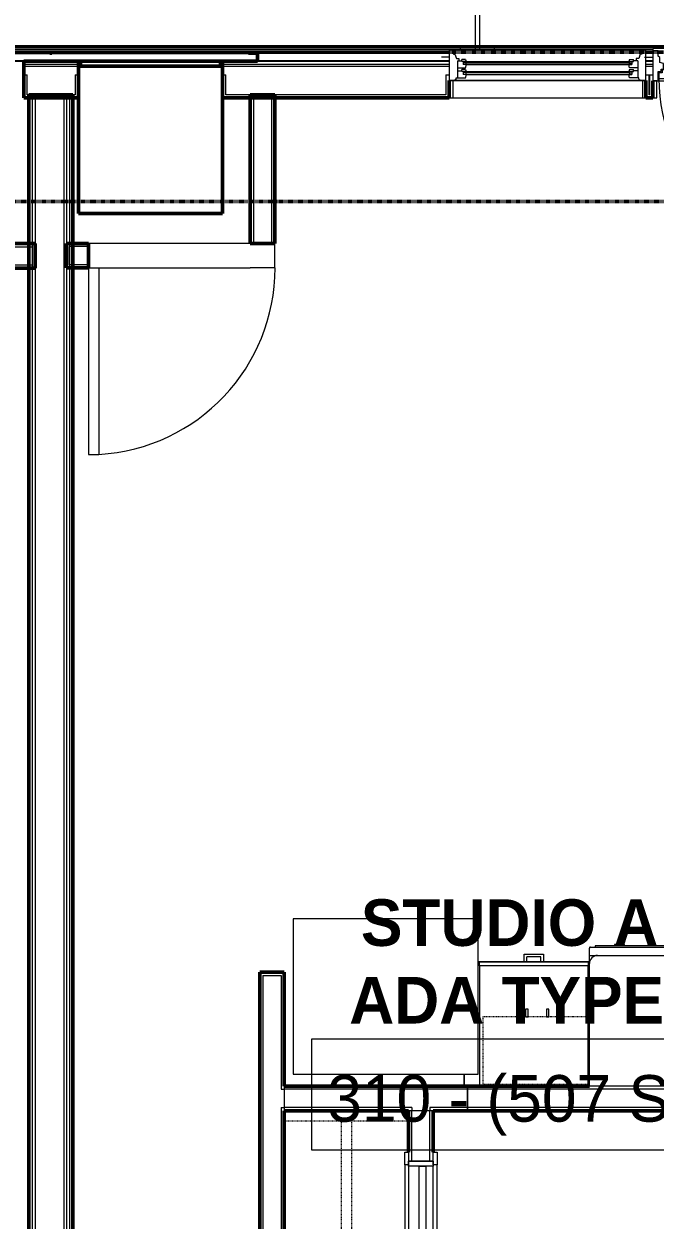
# Model space of a CAD drawing. Header units: inches. Extents: x -4235 to -464, y 9767 to 12347.
# Drawn here: x -3142.3 to -3020.3, y 11892.9 to 12124 of the extents above; entities that cross this region are included whole.
import ezdxf

# ---------------------------------------------------------------- set-up
doc = ezdxf.new("R2010")
doc.units = ezdxf.units.IN
doc.header["$MEASUREMENT"] = 0
doc.linetypes.add('Dash', pattern=[0.25, 0.125, -0.125])
doc.linetypes.add('Dash 1_16_', pattern=[0.12499999999999999, 0.06249999999999999, -0.06249999999999999])
for name, color, linetype, lineweight in [('0-1', 7, 'Continuous', 5), ('0-2', 10, 'Continuous', 9), ('A-AREA-IDEN', 2, 'Continuous', 9), ('A-DOOR-1', 10, 'Continuous', 9), ('A-DOOR-2', 50, 'Continuous', 20), ('A-DOOR-5', 31, 'Continuous', 9), ('A-DOOR-6', 31, 'Continuous', 20), ('A-DOOR-FRAM', 31, 'Continuous', 9), ('A-DOOR-FRAM-1', 10, 'Continuous', 9), ('A-DOOR-FRAM-4', 31, 'Continuous', 20), ('A-DOOR-GLAZ', 31, 'Continuous', 9), ('A-GENM', 5, 'Continuous', 9), ('A-GENM-4', 5, 'Continuous', 50), ('A-GLAZ-1', 151, 'Continuous', 9), ('A-GLAZ-2', 151, 'Continuous', 20), ('A-GLAZ-3', 151, 'Continuous', 50), ('A-WALL', 113, 'Continuous', 13), ('A-WALL-1', 7, 'Continuous', 50), ('A-WALL-2', 250, 'Continuous', 13), ('A-WALL-3', 10, 'Continuous', 9), ('A-WALL-4', 254, 'Continuous', 9), ('A-WALL-5', 113, 'Continuous', 9), ('A-WALL-6', 113, 'Continuous', 50), ('C-PROP-LINE-1', 91, 'Dash 1_16_', 50), ('I-WALL-1', 7, 'Continuous', 50), ('Q-CASE-1', 10, 'Continuous', 9), ('Q-CASE-2', 254, 'Continuous', 9), ('Q-CASE-3', 254, 'Dash', 9), ('Q-CASE-4', 10, 'Dash', 9), ('Q-CASE-HDLN-1', 10, 'Dash', 9), ('Q-CASE-HDLN-2', 254, 'Dash', 9), ('Q-SPCQ-1', 10, 'Continuous', 9)]:
    doc.layers.add(name, color=color, linetype=linetype, lineweight=lineweight)
doc.styles.add('Century Gothic', font='ufonts.com_century-gothic.ttf', dxfattribs={"height": 8.999999999999991})
doc.styles.add('Century Gothic_B', font='GOTHICB.TTF', dxfattribs={"height": 8.999999999999991})

# ---------------------------------------------------------------- blocks, each defined once
blk = doc.blocks.new('SWING - SINGLE - FLUSH - 36_ x 80_ - OFFSET PIVOT DOOR AT MAGIC PAK AND WASHER_DRYER-3199414-BACKGROUND - RCP - 3RD FLOOR')
at = {"layer": 'A-DOOR-1'}
blk.add_arc((18.00000000000094, 2.374999999999582), 36.06659275674492, 93.1788522419186, 179.9999999999998, dxfattribs=at)
at = {"layer": 'A-DOOR-2'}
for p, q in [((16, 2.374999999999781), (16, 38.38609708243906)), ((18.00000000000094, 38.38609708243906), (16, 38.38609708243906)), ((18.00000000000094, 2.374999999999781), (18.00000000000094, 38.38609708243906)), ((18.00000000000094, 2.374999999999781), (16, 2.374999999999781))]:
    blk.add_line(p, q, dxfattribs=at)
blk = doc.blocks.new('SLIDING - FLUSH - 5-0 x 6-8-3203586-BACKGROUND - RCP - 3RD FLOOR')
at = {"layer": 'A-DOOR-1'}
for p, q in [((-32.75000000000009, 2.500000000038348), (-32.75000000000009, 3.250000000038348)), ((-30.25000000000009, 3.250000000038153), (-32.7500000000001, 3.250000000038137)), ((-32.75000000000009, 2.500000000038137), (-30.25000000000008, 2.500000000038153)), ((30.2499999999999, 3.250000000038259), (-30.25000000000009, 3.250000000038064)), ((-30.25000000000009, 3.250000000038348), (-30.25000000000009, 2.500000000038349)), ((30.24999999999991, 2.500000000038544), (30.2499999999999, 3.250000000038544)), ((30.2499999999999, 3.250000000038544), (32.7499999999999, 3.25000000003856)), ((32.7499999999999, 2.50000000003856), (30.2499999999999, 2.500000000038544)), ((32.7499999999999, 3.25000000003856), (32.7499999999999, 2.50000000003856)), ((29.99999999999989, 0.4999999999999985), (-1.000000000000092, 0.4999999999999985)), ((-1.000000000000095, 0.4999999999999985), (-1.000000000000095, -0.8750000000000002)), ((29.99999999999989, 0.4999999999999985), (29.99999999999989, -0.8750000000000002)), ((-32.75000000000011, -3.000000000000026), (-32.75000000000011, -2.250000000000026)), ((-30.25000000000011, -2.250000000000026), (-32.75000000000011, -2.250000000000026)), ((-30.25000000000012, -2.250000000000026), (-30.25000000000012, -3.000000000000025)), ((0.9999999999999057, -0.8750000000000002), (-30.00000000000012, -0.8750000000000002)), ((-30.00000000000012, -0.8750000000000002), (-30.00000000000012, -2.250000000000026)), ((-30.00000000000012, -2.250000000000026), (0.9999999999999057, -2.250000000000026)), ((-1.000000000000095, -0.8750000000000002), (29.99999999999989, -0.8750000000000002)), ((0.9999999999999057, -0.8750000000000002), (0.9999999999999057, -2.250000000000026)), ((30.24999999999988, -2.250000000000026), (32.74999999999988, -2.250000000000026)), ((30.24999999999989, -3.000000000000026), (30.24999999999989, -2.250000000000026)), ((32.74999999999988, -2.250000000000026), (32.74999999999988, -3.000000000000026)), ((-32.75000000000011, -3.000000000000027), (-30.25000000000011, -3.000000000000027)), ((-30.25000000000011, -3.000000000000311), (30.24999999999988, -3.00000000000031)), ((32.74999999999988, -3.000000000000026), (30.24999999999988, -3.000000000000026))]:
    blk.add_line(p, q, dxfattribs=at)
at = {"layer": 'A-DOOR-FRAM-1'}
for p, q in [((-31.0000000000001, -2.249999999999958), (-31.0000000000001, 2.500000000038503)), ((-30.00000000000008, 2.500000000038503), (-31.0000000000001, 2.500000000038503)), ((29.99999999999988, 2.50000000003822), (-30.00000000000008, 2.50000000003822)), ((-30.00000000000008, 2.500000000038503), (-30.00000000000008, -2.249999999999958)), ((29.99999999999988, -2.249999999999958), (29.99999999999988, 2.500000000038503)), ((29.99999999999988, 2.500000000038503), (30.9999999999999, 2.500000000038503)), ((30.9999999999999, 2.500000000038503), (30.9999999999999, -2.249999999999958)), ((-31.00000000000009, -2.249999999999958), (-30.00000000000009, -2.249999999999958)), ((0.9999999999996393, -2.250000000000242), (29.99999999999988, -2.250000000000242)), ((30.9999999999999, -2.249999999999958), (29.99999999999988, -2.249999999999958))]:
    blk.add_line(p, q, dxfattribs=at)
blk = doc.blocks.new('Refrigerator_-_Side-by-Side_6047 - 36_ X 30_-345559-BACKGROUND - RCP - 3RD FLOOR')
at = {"layer": 'Q-SPCQ-1'}
for p, q in [((17.87499999999981, 14.42220360188391), (-17.87500000000018, 14.42220360188391)), ((-17.87500000000018, 14.42220360188391), (-17.87500000000018, -15.57779639811609)), ((17.8749999999998, -15.57779639811608), (17.8749999999998, 14.42220360188391)), ((-17.87500000000018, -15.57779639811608), (17.87499999999981, -15.57779639811608))]:
    blk.add_line(p, q, dxfattribs=at)
blk = doc.blocks.new('Dishwasher_15404 - 34_ counter-2817256-BACKGROUND - RCP - 3RD FLOOR')
at = {"layer": 'Q-SPCQ-1'}
for p, q in [((3.730349362740525e-14, -23.99999999999991), (3.730349362740525e-14, 7.194245199571052e-14)), ((3.730349362740525e-14, 7.061018436616033e-14), (23.6751968503936, -2.031708135063998e-14)), ((23.6751968503936, 1.541279339631849e-13), (25.24999999999998, 1.53878659595763e-13)), ((25.24999999999998, 1.933711283835714e-15), (26.6781496062992, 2.766378552304582e-15)), ((25.24999999999998, 1.53878659595763e-13), (25.24999999999998, -1.574803149606402)), ((25.24999999999998, -1.574803149606319), (25.24999999999991, -22.42519685039354)), ((26.87499999999998, -0.1968503937007847), (26.87499999999998, -23.80314960629914)), ((27.12499999999996, -1.092945407739571), (26.87499999999988, -1.092945407739572)), ((27.12499999999997, -2.608966188328473), (27.12499999999996, -1.092945407739571)), ((27.12499999999997, -3.814150824150475), (27.12499999999997, -2.608966188328484)), ((27.125, -20.18586276964297), (27.12499999999997, -3.814150824150467)), ((27.37499999999573, -4.824041734092695), (27.12499999999579, -4.824041734092695)), ((27.12499999999579, -6.792545671100463), (27.37499999999573, -6.792545671100463)), ((27.37499999999998, -5.808293702608482), (27.37499999999998, -4.824041734104545)), ((27.37499999999998, -6.792545671112416), (27.37499999999998, -5.808293702608489)), ((27.375, -16.15003535142843), (27.12499999999999, -16.15003535142844)), ((27.37499999999999, -16.74058653253079), (27.37499999999999, -16.15003535142843)), ((27.375, -16.74058653253079), (27.12499999999999, -16.74058653253079)), ((27.375, -17.33113771363316), (27.12499999999999, -17.33113771363316)), ((27.375, -17.92168889473552), (27.12499999999999, -17.92168889473552)), ((27.375, -17.92168889473552), (27.37499999999999, -17.33113771363316)), ((27.375, -18.51224007583788), (27.12499999999999, -18.51224007583788)), ((27.375, -19.10279125694025), (27.125, -19.10279125694025)), ((27.375, -19.69334243804261), (27.125, -19.69334243804261)), ((27.125, -21.39104740546497), (27.125, -20.18586276964297)), ((27.375, -20.28389361914498), (27.125, -20.28389361914498)), ((27.375, -19.10279125694025), (27.375, -18.51224007583788)), ((27.375, -20.28389361914498), (27.375, -19.69334243804261)), ((25.24999999999998, -22.42519685039369), (25.24999999999998, -23.99999999999993)), ((27.12499999999999, -22.90706818605386), (26.87500000000007, -22.90706818605386)), ((27.12499999999999, -22.90706818605386), (27.125, -21.39104740546497)), ((23.67519685039361, -23.99999999999991), (3.730349362740525e-14, -23.99999999999991)), ((25.24999999999998, -23.99999999999993), (23.6751968503936, -23.99999999999993)), ((26.6781496062992, -23.99999999999993), (25.24999999999998, -23.99999999999993))]:
    blk.add_line(p, q, dxfattribs=at)
for centre, radius, start, end in [((26.6781496062992, -0.1968503937007847), 0.1968503937007877, 2.417221557912273e-13, 90.00000000000024), ((23.6751968503936, -1.574803149606319), 1.574803149606299, 4.579998741307465e-13, 90.00000000000065), ((23.6751968503936, -1.574803149606322), 1.574803149606296, 32.07702266503806, 42.33590896442897), ((23.6751968503936, -1.574803149606322), 1.574803149606295, 17.81822845428652, 27.52661292442212), ((23.6751968503936, -1.574803149606322), 1.574803149606296, 3.514512923017186e-13, 13.64245208002424), ((26.67814960629914, -0.1968503937008374), 0.1968503937007874, 15.00000000000007, 90.00000000000006), ((23.67519685039361, -22.42519685039354), 1.574803149606296, 270.0000000000003, 8.396664359063685e-13), ((23.67519685039361, -22.42519685039354), 1.574803149606302, 332.4733870755296, 342.1817715456839), ((23.67519685039361, -22.42519685039354), 1.574803149606298, 346.357547919991, 1.292577422546776e-12), ((23.67519685039361, -22.42519685039354), 1.574803149606302, 317.6640910354041, 327.9229773350124), ((26.6781496062992, -23.80314960629914), 0.1968503937007853, 269.9999999999996, 0)]:
    blk.add_arc(centre, radius, start, end, dxfattribs=at)
blk = doc.blocks.new('OD_CW_Closet - OD_CW_Closet-2472542-BACKGROUND - RCP - 3RD FLOOR')
at = {"layer": 'Q-CASE-HDLN-1'}
for p, q in [((0.7377049180327883, -24.00000000000042), (0.7377049180327883, -9.272582701669305e-13)), ((0.7377049180327883, -9.285905377964807e-13), (6.737704919793632, -9.285905377964807e-13)), ((9.237704919793611, -9.285905377964807e-13), (69.73770491979369, -9.285905377964807e-13)), ((72.23770491979367, -9.285905377964807e-13), (74.89688450085859, -9.285905377964807e-13)), ((0.7377049180327883, -11.00000000000065), (74.89688450085859, -11.00000000000065)), ((0.7377049180327883, -13.00000000000065), (74.89688450085859, -13.00000000000065))]:
    blk.add_line(p, q, dxfattribs=at)
at = {"layer": 'Q-CASE-HDLN-2'}
for p, q in [((74.89688450085859, -9.285905377964807e-13), (74.89688450085859, -24.00000000000042)), ((74.89688450085859, -24.00000000000042), (0.7377049180327829, -24.00000000000042))]:
    blk.add_line(p, q, dxfattribs=at)
blk = doc.blocks.new('Base Cabinet 3 Drawer 230 - Base Cabinet 3 Drawer 230 21_-2578998-BACKGROUND - RCP - 3RD FLOOR')
at = {"layer": 'Q-CASE-1'}
for p, q in [((-1.137295081967465, 23.99999999999995), (-1.137295081967467, 25.49999999999995)), ((-1.137295081967469, 25.49999999999995), (2.612704918032532, 25.49999999999994)), ((2.612704918032529, 25.49999999999994), (2.612704918032533, 23.99999999999995)), ((-9.762295081967455, 23.99999999999998), (11.23770491803254, 23.99999999999998)), ((-9.762295081967455, 23.24999999999998), (-9.762295081967455, 23.99999999999998)), ((11.23770491803254, 23.24999999999998), (-9.762295081967457, 23.24999999999998)), ((-9.762295081967455, 23.24999999999998), (-9.762295081967455, -7.993605777301063e-14)), ((-1.137295081967467, 23.99999999999995), (-0.6379222451228459, 23.99999999999995)), ((2.113332081187912, 25.00062716315531), (-0.6379222451228473, 25.00062716315533)), ((-0.6379222451228459, 23.99999999999995), (-0.6379222451228473, 25.00062716315533)), ((2.113332081187913, 23.99999999999995), (2.113332081187912, 25.00062716315531)), ((2.612704918032535, 23.99999999999995), (2.113332081187914, 23.99999999999995)), ((11.23770491803254, 23.99999999999998), (11.23770491803254, 23.24999999999998)), ((11.23770491803254, -7.993605777301063e-14), (11.23770491803254, 23.24999999999998)), ((-9.762295081967455, -7.993605777301063e-14), (11.23770491803254, -7.993605777301063e-14))]:
    blk.add_line(p, q, dxfattribs=at)
blk = doc.blocks.new('300 Series Wall Hung Cabinet_302 - 21_ X 24_-2838280-BACKGROUND - RCP - 3RD FLOOR')
at = {"layer": 'Q-CASE-2'}
for p, q in [((-1.761553985245549, -13.18750000003939), (-2.249999999999733, -13.18750000003939)), ((-2.249999999999733, -13.18750000003939), (-2.249999999999733, -14.68675565726171)), ((-1.761553985245555, -14.68675565726171), (-1.761553985245555, -13.18750000003939)), ((2.23844601475449, -13.18750000003938), (1.750000000000306, -13.18750000003938)), ((1.750000000000306, -13.18750000003938), (1.750000000000306, -14.6867556572617)), ((2.238446014754484, -14.6867556572617), (2.238446014754484, -13.18750000003938)), ((-2.249999999999733, -14.68675565726171), (-1.761553985245549, -14.68675565726171)), ((1.750000000000306, -14.6867556572617), (2.23844601475449, -14.6867556572617))]:
    blk.add_line(p, q, dxfattribs=at)
at = {"layer": 'Q-CASE-3'}
for p, q in [((10.5000000000002, -13.1875000000394), (10.5000000000002, -0.2340201979892287)), ((-10.10000000346037, -13.1875000000394), (10.5000000000002, -13.1875000000394))]:
    blk.add_line(p, q, dxfattribs=at)
at = {"layer": 'Q-CASE-4'}
blk.add_line((10.5000000000002, -0.1875000000002131), (-10.10000000345109, -0.1875000000002131), dxfattribs=at)
blk = doc.blocks.new('CTR - 1st Phase - Unit Layouts_rvt-1-BACKGROUND - RCP - 3RD FLOOR')
at = {"layer": 'A-WALL-1'}
for p, q in [((-3098.597955423918, 12081.60139110446), (-3098.597955423935, 12110.34398589656)), ((-3098.597955423935, 12110.34398589656), (-3097.972955423936, 12110.34398589656)), ((-3097.972955423936, 12110.34398589656), (-3094.472955423935, 12110.34398589656)), ((-3094.472955423935, 12110.34398589656), (-3093.847955423936, 12110.34398589656)), ((-3093.847955423936, 12110.34398589656), (-3093.847955423918, 12081.60139110445)), ((-3144.39951795441, 12081.59680131894), (-3140.123736691433, 12081.59680131894)), ((-3140.123736691433, 12081.59680131894), (-3140.123736691432, 12080.97180131894)), ((-3140.123736691432, 12080.97180131894), (-3140.123736691429, 12077.47180131894)), ((-3134.123736664337, 12081.60139110447), (-3129.847955388184, 12081.60139110447)), ((-3134.123736664337, 12080.97639110447), (-3134.123736664337, 12081.60139110447)), ((-3134.12373666434, 12077.47639110447), (-3134.123736664337, 12080.97639110447)), ((-3129.847955388184, 12081.60139110447), (-3129.847955388193, 12076.85139110447)), ((-3093.847955423918, 12081.60139110445), (-3098.597955423918, 12081.60139110446)), ((-3140.123736691428, 12076.84680131894), (-3144.399517954416, 12076.84680131894)), ((-3140.123736691429, 12077.47180131894), (-3140.123736691428, 12076.84680131894)), ((-3134.12373666434, 12076.85139110447), (-3134.12373666434, 12077.47639110447)), ((-3129.847955388193, 12076.85139110447), (-3134.12373666434, 12076.85139110447)), ((-3096.748736680135, 11837.85214481973), (-3096.748736680134, 11940.76132440246)), ((-3096.748736680134, 11940.76132440246), (-3096.123736680134, 11940.76132440246)), ((-3096.123736680134, 11940.76132440246), (-3092.623736680134, 11940.76132440246)), ((-3092.623736680134, 11940.76132440246), (-3091.998736680134, 11940.76132440246)), ((-3091.998736680134, 11940.76132440246), (-3091.998736680134, 11918.75028628051)), ((-3091.998736680134, 11918.75028628051), (-3033.023736676304, 11918.75028628051)), ((-3067.975601125252, 11914.00028628051), (-3091.998736680134, 11914.00028628051)), ((-3091.998736680134, 11914.00028628051), (-3091.998736680136, 11837.85214481973)), ((-3067.975601125253, 11906.01132440259), (-3067.975601125252, 11914.00028628051)), ((-3063.225601125252, 11914.00028628051), (-3063.225601125253, 11906.01132440259)), ((-2939.148736676309, 11914.0002862805), (-3063.225601125252, 11914.00028628051))]:
    blk.add_line(p, q, dxfattribs=at)
at = {"layer": 'A-WALL-2'}
for p, q in [((-3097.972955423936, 12109.71898589656), (-3094.472955423935, 12109.71898589656)), ((-3097.972955423935, 12109.71898589656), (-3097.972955423918, 12081.60139110446)), ((-3094.472955423934, 12109.71898589656), (-3094.472955423918, 12081.60139110445)), ((-3144.399517954411, 12080.97180131894), (-3140.748736691432, 12080.97180131894)), ((-3140.748736691432, 12080.97180131894), (-3140.748736691429, 12077.47180131894)), ((-3129.847955388185, 12080.97639110447), (-3133.498736664338, 12080.97639110447)), ((-3133.49873666434, 12077.47639110447), (-3133.498736664337, 12080.97639110447)), ((-3144.399517954415, 12077.47180131894), (-3140.748736691429, 12077.47180131894)), ((-3129.847955388191, 12077.47639110447), (-3133.49873666434, 12077.47639110447)), ((-3096.123736680134, 11940.13632440245), (-3096.123736680136, 11837.85214481973)), ((-3096.123736680134, 11940.13632440245), (-3092.623736680133, 11940.13632440245)), ((-3092.623736680134, 11940.13632440245), (-3092.623736680134, 11918.12528628051)), ((-3092.623736680134, 11918.12528628051), (-3091.998736680134, 11918.12528628051)), ((-2939.773736676309, 11918.1252862805), (-3091.998736680134, 11918.12528628051)), ((-3092.623736680135, 11914.62528628051), (-3091.998736680134, 11914.62528628051)), ((-3092.623736680134, 11914.62528628051), (-3092.623736680135, 11837.85214481973)), ((-3067.350601125252, 11914.62528628051), (-3091.998736680134, 11914.62528628051)), ((-3067.350601125252, 11914.62528628051), (-3067.350601125252, 11914.00028628051)), ((-3063.850601125252, 11914.62528628051), (-3063.850601125252, 11914.00028628051)), ((-2939.773736676309, 11914.6252862805), (-3063.850601125252, 11914.62528628051)), ((-3067.350601125253, 11904.26132440259), (-3067.350601125252, 11914.00028628051)), ((-3063.850601125253, 11904.26132440259), (-3063.850601125252, 11914.00028628051))]:
    blk.add_line(p, q, dxfattribs=at)
at = {"layer": 'A-WALL-3'}
for p, q in [((-3098.597955423918, 12081.60139110445), (-3129.847955388184, 12081.60139110447)), ((-3093.847955423916, 12076.85139110445), (-3093.847955423918, 12081.60139110445)), ((-3129.847955388193, 12076.85139110447), (-3098.597955423916, 12076.85139110445)), ((-3093.847955423916, 12076.85139110445), (-3098.597955423916, 12076.85139110445)), ((-3091.998736680134, 11918.75028628051), (-3091.998736680134, 11914.00028628051)), ((-3057.248736680139, 11918.75028628051), (-3056.623736679768, 11918.75028628051)), ((-3056.623736679768, 11918.75028628051), (-3033.023736676304, 11918.75028628051)), ((-3063.225601125251, 11914.00028628051), (-3067.975601125252, 11914.00028628051)), ((-3063.225601125253, 11904.26132440259), (-3067.975601125253, 11904.26132440259))]:
    blk.add_line(p, q, dxfattribs=at)
at = {"layer": 'A-WALL-4'}
for p, q in [((-3129.847955388185, 12081.60139110447), (-3129.847955388193, 12076.85139110447)), ((-3093.847955423918, 12081.60139110445), (-3098.597955423918, 12081.60139110446)), ((-3091.998736680134, 11918.75028628051), (-3057.24873668014, 11918.75028628051)), ((-3056.623736679769, 11914.03370955278), (-3056.623736679768, 11918.75028628051)), ((-3056.623736679768, 11918.75028628051), (-3056.623736679769, 11914.03370955278)), ((-3067.975601125252, 11914.00028628051), (-3091.998736680134, 11914.00028628051)), ((-3056.623736679769, 11914.00028628051), (-3063.225601125251, 11914.00028628051)), ((-3008.623736679751, 11914.00028628051), (-3056.623736679769, 11914.00028628051))]:
    blk.add_line(p, q, dxfattribs=at)
at = {"layer": 'A-WALL-5'}
for p, q in [((-3045.648736676224, 11942.75028628057), (-3054.523736676303, 11942.75028628057)), ((-3054.523736676303, 11942.75028628057), (-3045.648736676224, 11942.75028628057)), ((-3045.149363839379, 11942.75028628057), (-3045.648736676224, 11942.75028628057)), ((-3042.398109513068, 11942.75028628057), (-3045.149363839379, 11942.75028628057)), ((-3045.149363839379, 11942.75028628057), (-3042.398109513068, 11942.75028628057)), ((-3041.898736676224, 11942.75028628057), (-3042.398109513068, 11942.75028628057)), ((-3033.023736676299, 11942.75028628057), (-3041.898736676224, 11942.75028628057)), ((-3041.898736676224, 11942.75028628057), (-3033.023736676299, 11942.75028628057)), ((-3057.248736680139, 11921.06278627991), (-3057.248736680139, 11918.75028628058)), ((-3057.248736680139, 11918.75028628058), (-3057.248736680139, 11921.06278627991)), ((-3057.248736680139, 11918.75028628058), (-3033.023736676304, 11918.75028628058)), ((-3033.023736676304, 11918.75028628058), (-3057.248736680139, 11918.75028628058))]:
    blk.add_line(p, q, dxfattribs=at)
at = {"layer": '0-2'}
for name, p, rotation in [('SWING - SINGLE - FLUSH - 36_ x 80_ - OFFSET PIVOT DOOR AT MAGIC PAK AND WASHER_DRYER-3199414-BACKGROUND - RCP - 3RD FLOOR', (-3111.847955388189, 12079.22639110697), 180), ('Refrigerator_-_Side-by-Side_6047 - 36_ X 30_-345559-BACKGROUND - RCP - 3RD FLOOR', (-3072.398736676302, 11935.4849898818), 180), ('Dishwasher_15404 - 34_ counter-2817256-BACKGROUND - RCP - 3RD FLOOR', (-3033.023736676303, 11918.75028628051), 89.99999999998822), ('300 Series Wall Hung Cabinet_302 - 21_ X 24_-2838280-BACKGROUND - RCP - 3RD FLOOR', (-3043.123736679754, 11918.93778628052), 180), ('OD_CW_Closet - OD_CW_Closet-2472542-BACKGROUND - RCP - 3RD FLOOR', (-3067.998736673923, 11912.74902932239), 270.0000000000389), ('SLIDING - FLUSH - 5-0 x 6-8-3203586-BACKGROUND - RCP - 3RD FLOOR', (-3065.475601125254, 11873.2613244026), 89.99999999999748)]:
    blk.add_blockref(name, p, dxfattribs=dict(at, rotation=rotation))
blk.add_blockref('Base Cabinet 3 Drawer 230 - Base Cabinet 3 Drawer 230 21_-2578998-BACKGROUND - RCP - 3RD FLOOR', (-3044.511441594225, 11918.75028628038), dxfattribs=at)
blk = doc.blocks.new('CTR - 1st Phase - Common Walls_rvt-1-BACKGROUND - RCP - 3RD FLOOR')
at = {"layer": 'A-WALL-2'}
for p, q in [((-3140.748736679232, 12110.33939611052), (-3140.74873667926, 11743.3643961106)), ((-3140.123736679231, 12110.33939611052), (-3140.12373667926, 11743.3643961106)), ((-3134.623736679232, 12110.33939611052), (-3134.62373667926, 11743.3643961106)), ((-3134.123736679232, 12110.33939611052), (-3134.123736679261, 11743.3643961106)), ((-3133.498736679232, 12110.33939611052), (-3133.49873667926, 11743.3643961106))]:
    blk.add_line(p, q, dxfattribs=at)
at = {"layer": 'I-WALL-1'}
for p, q in [((-3141.37373667926, 11743.3643961106), (-3141.373736679232, 12110.33939611052)), ((-3141.373736679232, 12110.33939611052), (-3132.873736679232, 12110.33939611052)), ((-3132.873736679232, 12110.33939611052), (-3132.87373667926, 11743.3643961106))]:
    blk.add_line(p, q, dxfattribs=at)
blk = doc.blocks.new('Basic Wall _ EXT - FIBER CEMENT - LARGE - ___-2162455-BACKGROUND - RCP - 3RD FLOOR')
at = {"layer": 'A-WALL-5'}
for p, q in [((-2177.121332833545, 12119.49564611051), (-3861.629986679691, 12119.49564611052)), ((-2177.121332833544, 12119.49564611052), (-3861.629986679692, 12119.49564611052)), ((-2177.120960425222, 12119.48112218594), (-3861.615462755114, 12119.48112218594)), ((-2177.120531551494, 12119.46439611051), (-3861.598736679691, 12119.46439611052)), ((-2177.120531551494, 12119.46439611051), (-3861.598736679691, 12119.46439611052)), ((-2177.120346607559, 12119.45718329709), (-3861.591523866265, 12119.45718329709)), ((-2066.714690514062, 12119.79879902322), (-3738.82085895602, 12119.79879902323)), ((-3097.162017929673, 12116.87064611052), (-3177.085455429677, 12116.87064611052)), ((-3097.162017929673, 12116.87064611052), (-3177.085455429677, 12116.87064611052)), ((-3142.323736687179, 12116.83939611052), (-3131.798736679441, 12116.83939611052)), ((-3131.798736679441, 12116.83939611052), (-3142.323736687179, 12116.83939611052)), ((-3131.361236679441, 12116.83939611052), (-3131.79873667944, 12116.83939611052)), ((-3104.361236679441, 12116.83939611052), (-3131.361236679441, 12116.83939611052)), ((-3103.923736679441, 12116.83939611052), (-3104.361236679441, 12116.83939611052)), ((-3103.923736679441, 12116.83939611052), (-3097.162017929673, 12116.83939611052)), ((-3097.162017929673, 12116.83939611052), (-3103.923736679441, 12116.83939611052)), ((-3060.135455429659, 12116.87064611052), (-3097.162017929673, 12116.87064611052)), ((-3060.135455429659, 12116.87064611052), (-3097.162017929673, 12116.87064611052)), ((-3097.162017929673, 12116.83939611052), (-3060.135455429659, 12116.83939611052)), ((-3060.135455429659, 12116.83939611052), (-3097.162017929673, 12116.83939611052)), ((-3022.112017929658, 12116.83939611052), (-3020.78623667966, 12116.83939611052)), ((-3020.78623667966, 12116.83939611052), (-3022.112017929659, 12116.83939611052)), ((-3020.78623667966, 12116.87064611052), (-3022.084397486948, 12116.87064611052)), ((-3020.78623667966, 12116.87064611052), (-3022.084397486948, 12116.87064611052))]:
    blk.add_line(p, q, dxfattribs=at)
blk = doc.blocks.new('Basic Wall _ EXT - FIBER CEMENT - SMALL - ___-2145929-BACKGROUND - RCP - 3RD FLOOR')
at = {"layer": 'A-WALL-5'}
for p, q in [((-3057.925778106656, 12119.11830082262), (-3290.911236679696, 12119.11830082262)), ((-3057.925778106656, 12119.0513525615), (-3290.911236679696, 12119.0513525615)), ((-3060.135455429662, 12118.67204251803), (-3214.112017929662, 12118.67204251803)), ((-3060.135455429659, 12118.59330236052), (-3214.112017929659, 12118.59330236052)), ((-3060.135455429659, 12118.59330236052), (-3214.112017929659, 12118.59330236052)), ((-3057.832531821246, 12119.11830082262), (-3057.925778106656, 12119.11830082262)), ((-3057.835055400897, 12119.0513525615), (-3057.925778106656, 12119.0513525615)), ((-3055.050573970011, 12119.11830082262), (-3057.815037042095, 12119.11830082262)), ((-3055.050590067684, 12119.0513525615), (-3057.815037042095, 12119.0513525615)), ((-3054.94128954859, 12119.0513525615), (-3054.999618564032, 12119.0513525615)), ((-3054.941312461866, 12119.11830082262), (-3054.99955343376, 12119.11830082262)), ((-3054.863876881455, 12119.0513525615), (-3054.939778104626, 12119.0513525615)), ((-3054.86391456345, 12119.11830082262), (-3054.939701040321, 12119.11830082262)), ((-3054.808664147344, 12119.11830082262), (-3054.861917099363, 12119.11830082262)), ((-3054.773703942039, 12119.0513525615), (-3054.827832637855, 12119.0513525615)), ((-3054.676882661044, 12119.0513525615), (-3054.771580458787, 12119.0513525615)), ((-3054.676949436363, 12119.11830082262), (-3054.771503833907, 12119.11830082262)), ((-3054.579975754519, 12119.0513525615), (-3054.674673552262, 12119.0513525615)), ((-3054.580052379399, 12119.11830082262), (-3054.674606776942, 12119.11830082262)), ((-3054.489558534287, 12119.0513525615), (-3054.577852271268, 12119.0513525615)), ((-3054.489639113943, 12119.11830082262), (-3054.57779922371, 12119.11830082262)), ((-3054.41177810868, 12119.0513525615), (-3054.487679331851, 12119.0513525615)), ((-3054.411855172985, 12119.11830082262), (-3054.487641649856, 12119.11830082262)), ((-3054.351937649275, 12119.0513525615), (-3054.410266664717, 12119.0513525615)), ((-3054.352002779546, 12119.11830082262), (-3054.41024375144, 12119.11830082262)), ((-3051.861195544356, 12119.11830082262), (-3054.300982243296, 12119.11830082262)), ((-3051.861195544357, 12119.0513525615), (-3054.300966145623, 12119.0513525615)), ((-3051.536519171216, 12119.11830082262), (-3051.809903447191, 12119.11830082262)), ((-3051.536519171216, 12119.0513525615), (-3051.802504686022, 12119.0513525615)), ((-3051.425778106655, 12119.11830082262), (-3051.519024392065, 12119.11830082262)), ((-3051.425778106655, 12119.0513525615), (-3051.516500812414, 12119.0513525615)), ((-3020.786236679659, 12119.11830082262), (-3051.425778106655, 12119.11830082262)), ((-3020.786236679659, 12119.0513525615), (-3051.425778106655, 12119.0513525615)), ((-3020.786236679663, 12118.67204251803), (-3022.112017929662, 12118.67204251803)), ((-3020.786236679659, 12118.59330236052), (-3022.112017929659, 12118.59330236052)), ((-3020.786236679659, 12118.59330236052), (-3022.112017929659, 12118.59330236052)), ((-3131.798736679441, 12116.16608317992), (-3142.323736687179, 12116.16608317992)), ((-3131.798736679441, 12116.16608317992), (-3142.323736687179, 12116.16608317992)), ((-3060.135455429659, 12116.16608317992), (-3103.923736679441, 12116.16608317992)), ((-3060.135455429659, 12116.16608317992), (-3103.923736679441, 12116.16608317992)), ((-3020.78623667966, 12116.16608317992), (-3022.112017929658, 12116.16608317992)), ((-3020.78623667966, 12116.16608317992), (-3022.112017929658, 12116.16608317992))]:
    blk.add_line(p, q, dxfattribs=at)
blk = doc.blocks.new('Door-Inswing-Andersen-400_Series-Single - 3_ 0-1_8_ x 6_ 7-1_2_ - 3rd floor-2895869-BACKGROUND - RCP - 3RD FLOOR')
at = {"layer": 'A-DOOR-5'}
blk.add_line((16.8749999999998, -0.6562499999999866), (16.8749999999998, -34.40624999999999), dxfattribs=at)
blk.add_arc((16.87499999999974, -0.6562499999999866), 33.75000000000002, 180.0000000000003, 269.9999999999997, dxfattribs=at)
at = {"layer": 'A-DOOR-6'}
for p, q in [((-16.25864605409188, 0.416758497715031), (-16.87499999999763, 0.4059999995705136)), ((-16.87499999999763, 0.4059999995705136), (-16.87499999999763, -0.6562500000002963)), ((-16.25864605409188, 1.062249999999694), (-16.25864605409188, 0.416758497715031)), ((-16.25864605409188, 1.062249999999694), (-12.43749999999991, 1.062249999999695)), ((-13.18749999914506, 0.6559999999996802), (-12.43749999999763, 0.6559999999996816)), ((-13.18749999914506, -0.6562500000002958), (-13.18749999914506, 0.6559999999996802)), ((-12.43749999999763, 0.7499999999995952), (-12.46784404388477, 1.062249999999695)), ((12.43749999999977, 1.062500000000014), (-12.43749999999997, 1.062500000000014)), ((-12.43749999999763, 0.6559999999996816), (-12.43749999999763, 0.7499999999995952)), ((16.25864605409054, 1.062249999999696), (12.43749999999856, 1.062249999999696)), ((12.43749999999629, 0.7499999999995968), (12.46784404388343, 1.062249999999696)), ((12.43749999999629, 0.6559999999996831), (12.43749999999629, 0.7499999999995968)), ((13.18749999914372, 0.6559999999996817), (12.43749999999629, 0.6559999999996831)), ((13.18749999914372, -0.6562500000002942), (13.18749999914372, 0.6559999999996818)), ((16.25864605409054, 1.062249999999696), (16.25864605409054, 0.416758497715033)), ((16.25864605409054, 0.416758497715033), (16.87499999999629, 0.4059999995705157)), ((16.87499999999629, 0.4059999995705157), (16.87499999999629, -0.6562500000002943)), ((-16.87499999999763, -0.6562500000002963), (-12.43749999999991, -0.6562500000002957)), ((-12.43749999999763, -0.0940000000003277), (-13.18749999914506, -0.09400000000032911)), ((-13.18749999914506, -0.5940000000005171), (-12.67353001852762, -0.5940000000005159)), ((-13.18749999914506, -0.6562500000002958), (-13.18749999914506, -0.5940000000005171)), ((-12.67353001852762, -0.5940000000005159), (-12.46849999914507, -0.3419999999992718)), ((-12.46849999914507, -0.3419999999992726), (-12.43749999999763, -0.1560000051157395)), ((-12.43749999999763, -0.1560000051157403), (-12.43749999999763, -0.0940000000003277)), ((12.43749999999977, -0.6562499999999866), (-12.43749999999997, -0.6562499999999866)), ((12.43749999999629, -0.09400000000032617), (13.18749999914372, -0.0940000000003275)), ((12.43749999999629, -0.1560000051157387), (12.43749999999629, -0.09400000000032617)), ((12.46849999914373, -0.3419999999992709), (12.43749999999629, -0.1560000051157378)), ((16.87499999999629, -0.6562500000002942), (12.43749999999857, -0.6562500000002942)), ((12.67353001852627, -0.5940000000005143), (12.46849999914373, -0.3419999999992703)), ((13.18749999914372, -0.5940000000005154), (12.67353001852627, -0.5940000000005143)), ((13.18749999914372, -0.6562500000002942), (13.18749999914372, -0.5940000000005154))]:
    blk.add_line(p, q, dxfattribs=at)
at = {"layer": 'A-DOOR-FRAM'}
for p, q in [((-17.31250000000003, -1.124999999999978), (-17.9375, -1.124999999999978)), ((-17.9375, -1.124999999999978), (-17.9375, -4.437500000000001)), ((-17.31250000000003, -4.437500000000001), (-17.31250000000003, -1.124999999999978)), ((17.93749999999979, -1.124999999999978), (17.31249999999984, -1.124999999999978)), ((17.31249999999984, -1.124999999999978), (17.31249999999984, -4.437500000000001)), ((17.93749999999979, -4.437500000000001), (17.93749999999979, -1.124999999999978)), ((-17.9375, -4.437500000000001), (-17.31250000000003, -4.437500000000001)), ((17.31249999999984, -4.437500000000001), (17.93749999999979, -4.437500000000001))]:
    blk.add_line(p, q, dxfattribs=at)
at = {"layer": 'A-DOOR-FRAM-4'}
for p, q in [((18.06249999999981, 5.093750000000013), (-18.0625, 5.093750000000013)), ((-18.0625, 5.093750000000013), (-18.0625, -1.12499999999999)), ((-18.06249999999999, 4.749999999999817), (-18.06249999999999, -1.125000000000848)), ((-18.06249999999999, 4.749999999999817), (-17.0312500000001, 4.749999999999813)), ((-17.0312500000001, 3.628354064016014), (-17.0312500000001, 4.749999999999813)), ((17.03124999999875, 3.628354064016016), (17.03124999999875, 4.749999999999816)), ((18.06249999999865, 4.749999999999819), (17.03124999999875, 4.749999999999816)), ((18.06249999999981, -1.12499999999999), (18.06249999999981, 5.093750000000013)), ((18.06249999999865, 4.749999999999819), (18.06249999999865, -1.125000000000846)), ((-19.6875, 3.437500000000004), (-18.0625, 3.437500000000004)), ((-16.68750000000015, 3.387657723143116), (-17.0312500000001, 3.628354064016014)), ((-16.68750000000015, 2.386503627313231), (-16.68750000000015, 3.387657723143116)), ((-16.00000000000009, 2.231323620869384), (-16.68750000000015, 2.386503627313231)), ((15.99999999999875, 2.231323620869385), (16.6874999999988, 2.386503627313233)), ((16.68749999999881, 3.387657723143117), (17.03124999999875, 3.628354064016016)), ((16.6874999999988, 2.386503627313233), (16.68749999999881, 3.387657723143117)), ((19.6874999999998, 3.437500000000004), (18.06249999999981, 3.437500000000004)), ((-17.03125000000009, 0.6570000004290628), (-16.45250000043325, 0.6570000004290608)), ((-17.03125000000009, -1.125000000000848), (-17.03125000000009, 0.6570000004290629)), ((-16.45250000043325, 0.6570000004290609), (-16.45250000043325, 1.093999999616312)), ((-16.45250000043325, 1.093999999616312), (-16.00000000000009, 1.093999999616311)), ((-16.00000000000009, 1.093999999616311), (-16.00000000000009, 2.231323620869384)), ((15.99999999999875, 1.093999999616312), (15.99999999999875, 2.231323620869385)), ((16.4525000004319, 1.093999999616314), (15.99999999999875, 1.093999999616312)), ((16.4525000004319, 0.6570000004290629), (16.4525000004319, 1.093999999616314)), ((17.03124999999875, 0.6570000004290648), (16.4525000004319, 0.6570000004290628)), ((17.03124999999875, -1.125000000000846), (17.03124999999875, 0.6570000004290648)), ((-17.68749999999995, -1.124999999999981), (-18.0624999999999, -1.124999999999981)), ((-18.06249999999999, -1.125000000000848), (-17.03125000000009, -1.125000000000848)), ((-18.0625, -1.12499999999999), (18.06249999999981, -1.12499999999999)), ((18.06249999999865, -1.125000000000846), (17.03124999999875, -1.125000000000846))]:
    blk.add_line(p, q, dxfattribs=at)
at = {"layer": 'A-DOOR-GLAZ'}
for p, q in [((-12.43749999999991, 0.4999999999997201), (-13.18749999914506, 0.4999999999997184)), ((-13.18749999914506, 0.06249999999971738), (-12.43749999999991, 0.06249999999971907)), ((-12.97749999914505, 0.4999999999997189), (-12.97749999914505, 0.06249999999971783)), ((12.43749999999977, 0.6562500000000132), (-12.43749999999997, 0.6562500000000132)), ((12.43749999999977, 0.5000000000000114), (-12.43749999999997, 0.5000000000000114)), ((12.43749999999977, 0.06250000000001509), (-12.43749999999997, 0.06250000000001509)), ((12.43749999999856, 0.4999999999997216), (13.18749999914372, 0.4999999999997199)), ((13.18749999914372, 0.062499999999719), (12.43749999999857, 0.0624999999997206)), ((12.97749999914371, 0.4999999999997204), (12.9774999991437, 0.06249999999971941)), ((12.43749999999977, -0.093749999999984), (-12.43749999999997, -0.093749999999984))]:
    blk.add_line(p, q, dxfattribs=at)
blk = doc.blocks.new('Window-Double_Hung-Andersen-400_Series-Tilt_Wash - DOUBLE HUNG - COTTAGE - 3RD FLOOR-V111-BACKGROUND - RCP - 3RD FLOOR')
at = {"layer": 'A-GLAZ-1'}
for p, q in [((-16.29296875000009, 2.500000000003146), (-15.69921875, 2.500000000003148)), ((-15.82421875, 2.500000000003148), (-15.82421875, 2.1249999999997)), ((-15.69921875, 2.624999999999995), (15.69921874999982, 2.624999999999995)), ((-15.69921875, 2.499999999999998), (15.69921874999982, 2.499999999999998)), ((16.29296874999978, 2.500000000003148), (15.69921874999969, 2.50000000000315)), ((15.82421874999969, 2.50000000000315), (15.82421874999969, 2.124999999999702)), ((-16.29296875000009, 2.124999999999698), (-15.69921875, 2.1249999999997)), ((-16.29296875000009, 0.5625000000031446), (-15.69921875, 0.5625000000031469)), ((-16.29296875000009, 0.1874999999996994), (-15.69921875, 0.1874999999997017)), ((-15.82421875, 0.5625000000031464), (-15.82421875, 0.1874999999997012)), ((-15.69921875, 2.124999999999994), (15.69921874999982, 2.124999999999994)), ((-15.69921875, 1.999999999999998), (15.69921874999982, 1.999999999999998)), ((-15.69921875, 0.6874999999999989), (15.69921874999982, 0.6874999999999989)), ((-15.69921875, 0.5625000000000007), (15.69921874999982, 0.5625000000000007)), ((-15.69921875, 0.1875000000000001), (15.69921874999982, 0.1875000000000001)), ((-15.69921875, 0.06250000000000006), (15.69921874999982, 0.06250000000000006)), ((16.29296874999978, 2.1249999999997), (15.69921874999969, 2.124999999999702)), ((16.29296874999978, 0.5625000000031466), (15.69921874999969, 0.5625000000031488)), ((16.29296874999978, 0.1874999999997014), (15.69921874999969, 0.1874999999997037)), ((15.8242187499997, 0.5625000000031483), (15.8242187499997, 0.1874999999997032)), ((18.94921874999986, -1.062500000000005), (-18.94921875000002, -1.062500000000005)), ((-18.94921875000002, -1.062500000000004), (-18.94921875000002, -4.437500000000016)), ((-18.32421875000004, -1.062500000000005), (-18.32421875000004, -4.437500000000016)), ((18.32421874999989, -1.062500000000005), (18.32421874999989, -4.437500000000016)), ((18.94921874999987, -4.437500000000016), (18.94921874999987, -1.062500000000005)), ((-19.01171875000003, -2.437499999999996), (-19.01171875000004, -3.937499999999996)), ((-19.01171875000003, -2.437499999999996), (-18.94921875000001, -2.437499999999996)), ((-19.01171875000004, -3.937499999999996), (-18.94921875000001, -3.937499999999996)), ((-18.94921875000002, -4.437500000000016), (18.94921874999986, -4.437500000000016)), ((18.9492187499998, -2.437500000000057), (19.01171874999982, -2.437500000000057)), ((18.94921874999979, -3.937500000000057), (19.01171874999982, -3.937500000000057)), ((19.01171874999982, -3.937500000000057), (19.01171874999982, -2.437500000000057))]:
    blk.add_line(p, q, dxfattribs=at)
at = {"layer": 'A-GLAZ-2'}
for p, q in [((19.01171874999982, 4.812499999999415), (-19.01171875000003, 4.812499999999415)), ((-19.01171875000003, 4.812499999999415), (-19.01171875000003, -1.062500000000002)), ((-18.1992187500001, 4.81249999999913), (-18.1992187500001, 3.999999999999705)), ((18.1992187499998, 4.812499999999132), (18.1992187499998, 3.999999999999707)), ((19.01171874999982, -1.062500000000002), (19.01171874999982, 4.812499999999415)), ((-19.01171875000014, 3.437499999999709), (-20.51171875000014, 3.437499999999708)), ((-18.1992187500001, 3.999999999999705), (-17.92453830701779, 3.999999999999706)), ((-17.92453830701779, 3.999999999999706), (-17.6054687500001, 3.187499999999701)), ((-17.6054687500001, 3.187499999999702), (-17.13671875000011, 3.187499999999703)), ((-17.41796875000011, 2.749999999999516), (-16.57421875000009, 2.749999999999515)), ((-17.41796875000011, 2.749999999999516), (-17.4179687500001, -0.5625000000002969)), ((-17.13671875000011, 3.187499999999703), (-17.13671875000011, 2.749999999999515)), ((-15.8554687499999, 2.968750000002627), (-16.57421875000009, 2.968750000002624)), ((-16.57421875000009, 2.625000000002636), (-16.57421875000009, 2.968750000002624)), ((-15.70234375000036, 2.625000000002635), (-16.57421875000009, 2.625000000002636)), ((-16.29296875000009, 2.625000000002636), (-16.29296875000009, 1.999999999999698)), ((-15.8554687499999, 2.968750000002627), (-15.70234375000036, 2.625000000002635)), ((15.85546874999959, 2.968750000002629), (15.70234375000005, 2.625000000002637)), ((15.70234375000005, 2.625000000002637), (16.57421874999978, 2.625000000002638)), ((15.85546874999959, 2.968750000002629), (16.57421874999978, 2.968750000002626)), ((16.29296874999978, 2.625000000002638), (16.29296874999978, 1.9999999999997)), ((16.57421874999978, 2.625000000002638), (16.57421874999978, 2.968750000002626)), ((17.4179687499998, 2.749999999999518), (16.57421874999978, 2.749999999999516)), ((17.1367187499998, 3.187499999999705), (17.1367187499998, 2.749999999999517)), ((17.6054687499998, 3.187499999999704), (17.1367187499998, 3.187499999999705)), ((17.4179687499998, 2.749999999999518), (17.4179687499998, -0.5625000000002949)), ((17.92453830701749, 3.999999999999708), (17.6054687499998, 3.187499999999703)), ((18.1992187499998, 3.999999999999707), (17.92453830701749, 3.999999999999708)), ((19.01171874999983, 3.437499999999711), (20.33749999999951, 3.437499999999711)), ((-17.41796875000011, 1.374999999999704), (-15.8554687499999, 1.374999999999701)), ((-17.41796875000011, 0.812499999999517), (-16.57421875000009, 0.8124999999995155)), ((-15.8554687499999, 1.031250000002628), (-16.57421875000009, 1.031250000002626)), ((-16.57421875000009, 0.6875000000026376), (-16.57421875000009, 1.031250000002626)), ((-15.70234375000036, 0.6875000000026362), (-16.57421875000009, 0.6875000000026376)), ((-15.69921875000009, 1.999999999999697), (-16.29296875000009, 1.999999999999698)), ((-16.29296875000009, 0.6875000000026372), (-16.29296875000009, 0.06249999999969912)), ((-15.69921875000009, 0.06249999999969818), (-16.29296875000009, 0.06249999999969916)), ((-15.8554687499999, 1.374999999999701), (-15.69921875000009, 1.999999999999696)), ((-15.8554687499999, 1.031250000002628), (-15.70234375000036, 0.687500000002636)), ((-15.8554687499999, -0.5625000000002991), (-15.69921875000009, 0.06249999999969837)), ((15.69921874999979, 1.999999999999699), (16.29296874999978, 1.9999999999997)), ((15.85546874999959, 1.374999999999703), (15.69921874999979, 1.999999999999699)), ((15.69921874999978, 0.0624999999997001), (16.29296874999978, 0.06249999999970116)), ((15.85546874999959, -0.5625000000002972), (15.69921874999978, 0.06249999999970037)), ((15.85546874999959, 1.03125000000263), (15.70234375000006, 0.6875000000026379)), ((15.70234375000006, 0.6875000000026381), (16.57421874999978, 0.6875000000026396)), ((17.4179687499998, 1.374999999999706), (15.85546874999959, 1.374999999999703)), ((15.85546874999959, 1.03125000000263), (16.57421874999978, 1.031250000002628)), ((16.29296874999978, 0.6875000000026391), (16.29296874999978, 0.06249999999970112)), ((16.57421874999978, 0.6875000000026396), (16.57421874999978, 1.031250000002628)), ((17.4179687499998, 0.8124999999995192), (16.57421874999978, 0.8124999999995177)), ((-19.01171875000003, -1.062500000000002), (19.01171874999982, -1.062500000000002)), ((-17.6679687500001, -0.782339960637933), (-18.00185048341153, -1.062500000000297)), ((-17.6679687500001, -0.782339960637933), (-17.6679687500001, -0.5625000000002963)), ((-17.6679687500001, -0.5625000000002963), (-15.8554687499999, -0.5625000000002992)), ((17.6679687499998, -0.5625000000002942), (15.85546874999959, -0.5625000000002973)), ((17.6679687499998, -0.7823399606379308), (17.6679687499998, -0.5625000000002942)), ((17.6679687499998, -0.7823399606379308), (18.00185048341122, -1.062500000000295))]:
    blk.add_line(p, q, dxfattribs=at)
blk = doc.blocks.new('Perforated Panel at Magic-Pak - hvac panel - 3rd floor-2505074-BACKGROUND - RCP - 3RD FLOOR')
at = {"layer": 'A-GLAZ-3'}
for p, q in [((-19.01171875000001, -4.37500000000017), (-19.01171875000001, -4.43750000000017)), ((19.01171874999993, -4.375000000000047), (-19.01171875000001, -4.37500000000017)), ((-19.01171875000001, -4.43750000000017), (19.01171874999993, -4.437500000000047)), ((19.01171874999993, -4.437500000000047), (19.01171874999993, -4.375000000000047))]:
    blk.add_line(p, q, dxfattribs=at)
blk = doc.blocks.new('V-Series_EWC4_SPVU_RFA_2015 - 2ND AND 3RD FLOOR-2226480-BACKGROUND - RCP - 3RD FLOOR')
at = {"layer": 'A-GENM-4'}
for p, q in [((-3858.973736679692, 11736.15189611051), (-3858.973736679692, 11736.58939611051)), ((-3858.973736679692, 11736.58939611051), (-3829.536236679691, 11736.58939611051)), ((-3829.536236679691, 11736.58939611051), (-3829.53623667969, 11708.71439611051)), ((-3858.973736679691, 11735.65189611051), (-3858.973736679691, 11736.15189611051)), ((-3858.973736679691, 11736.15189611051), (-3857.973736679691, 11736.15189611051)), ((-3857.973736679692, 11736.15189611051), (-3858.973736679692, 11736.15189611051)), ((-3858.973736679691, 11709.65189611051), (-3858.973736679691, 11735.65189611051)), ((-3857.973736679691, 11736.15189611051), (-3857.973736679691, 11735.65189611051)), ((-3857.973736679692, 11709.15189611051), (-3857.973736679692, 11736.15189611051)), ((-3857.973736679691, 11735.65189611051), (-3857.973736679691, 11709.65189611051)), ((-3858.973736679691, 11709.15189611051), (-3858.973736679691, 11709.65189611051)), ((-3857.973736679691, 11709.15189611051), (-3858.973736679691, 11709.15189611051)), ((-3858.973736679691, 11708.71439611051), (-3858.973736679691, 11709.15189611051)), ((-3858.973736679691, 11709.15189611051), (-3857.973736679692, 11709.15189611051)), ((-3829.53623667969, 11708.71439611051), (-3858.973736679691, 11708.71439611051)), ((-3857.973736679691, 11709.65189611051), (-3857.973736679691, 11709.15189611051))]:
    blk.add_line(p, q, dxfattribs=at)
blk = doc.blocks.new('Walls 76 - Walls 1-2571549-BACKGROUND - RCP - 3RD FLOOR')
at = {"layer": 'A-WALL-5'}
for p, q in [((-3055.050778106656, 12119.78184452738), (-3055.050778106656, 12163.69129046201)), ((-3054.300778106656, 12163.69129046201), (-3054.300778106657, 12119.78184452738)), ((-3057.925778106659, 12119.46439611053), (-3057.925778106659, 12119.58242132011)), ((-3051.425778106656, 12119.58242132009), (-3057.925778106656, 12119.58242132009)), ((-3057.925778106656, 12119.58242132009), (-3055.516940003239, 12119.58242132009)), ((-3057.925778106659, 12118.96439611053), (-3057.925778106659, 12119.4571832971)), ((-3055.516940003239, 12119.58242132009), (-3055.053918500841, 12119.58242132009)), ((-3055.050778106656, 12119.46439611053), (-3055.050778106656, 12119.58242132011)), ((-3055.050778106656, 12118.96439611053), (-3055.050778106656, 12119.4571832971)), ((-3055.002273355364, 12119.58242132009), (-3054.944224617701, 12119.58242132009)), ((-3054.941901458833, 12119.58242132009), (-3054.866236042278, 12119.58242132009)), ((-3054.86339110923, 12119.58242132009), (-3054.775241687291, 12119.58242132009)), ((-3054.772054723248, 12119.58242132009), (-3054.677431176529, 12119.58242132009)), ((-3054.674125036776, 12119.58242132009), (-3054.579501490058, 12119.58242132009)), ((-3054.576314526015, 12119.58242132009), (-3054.488165104076, 12119.58242132009)), ((-3054.485320171028, 12119.58242132009), (-3054.409654754473, 12119.58242132009)), ((-3054.407331595604, 12119.58242132009), (-3054.349282857941, 12119.58242132009)), ((-3054.300778106657, 12119.58242132011), (-3054.300778106657, 12119.46439611053)), ((-3054.300778106657, 12119.4571832971), (-3054.300778106657, 12118.96439611053)), ((-3054.297637712466, 12119.58242132009), (-3051.425778106656, 12119.58242132009)), ((-3051.425778106659, 12119.58242132011), (-3051.425778106659, 12119.46439611053)), ((-3051.425778106659, 12119.4571832971), (-3051.425778106659, 12118.96439611053))]:
    blk.add_line(p, q, dxfattribs=at)
at = {"layer": 'A-WALL-6', "flags": 128}
for points in [[(-3055.050778106652, 12163.691290462), (-3055.039881288187, 12163.79471833372), (-3055.007824116272, 12163.89213535348), (-3054.956469637216, 12163.97787999819), (-3054.888802386677, 12164.04696910077), (-3054.808754939293, 12164.0953874537), (-3054.720979361748, 12164.1203211583), (-3054.630576851556, 12164.1203211583), (-3054.542801274011, 12164.0953874537), (-3054.462753826628, 12164.04696910077), (-3054.395086576088, 12163.97787999819), (-3054.343732097032, 12163.89213535348), (-3054.311674925117, 12163.79471833372), (-3054.300778106652, 12163.691290462)], [(-3054.300778106652, 12163.691290462), (-3054.311674925117, 12163.58786259028), (-3054.343732097032, 12163.49044557051), (-3054.395086576088, 12163.4047009258), (-3054.462753826628, 12163.33561182323), (-3054.542801274011, 12163.28719347029), (-3054.630576851556, 12163.26225976569), (-3054.720979361748, 12163.26225976569), (-3054.808754939293, 12163.28719347029), (-3054.888802386677, 12163.33561182323), (-3054.956469637216, 12163.4047009258), (-3055.007824116272, 12163.49044557051), (-3055.039881288187, 12163.58786259028), (-3055.050778106652, 12163.691290462)]]:
    blk.add_lwpolyline(points, dxfattribs=at)
blk = doc.blocks.new('Family - ___-2835860-BACKGROUND - RCP - 3RD FLOOR')
at = {"layer": 'C-PROP-LINE-1'}
blk.add_line((-2636.923736679697, 12118.58939611052), (-3860.723736679692, 12118.58939611052), dxfattribs=at)
blk = doc.blocks.new('Family - ___-2835903-BACKGROUND - RCP - 3RD FLOOR')
at = {"layer": 'C-PROP-LINE-1'}
blk.add_line((-2096.823736679705, 12089.68939611051), (-3831.823736679733, 12089.68939611051), dxfattribs=at)
blk = doc.blocks.new('Family - ___-2835932-BACKGROUND - RCP - 3RD FLOOR')
at = {"layer": 'C-PROP-LINE-1'}
blk.add_line((-2067.923736679704, 12118.58939611052), (-3860.723736679692, 12118.58939611052), dxfattribs=at)

msp = doc.modelspace()

# ---------------------------------------------------------------- linework, layer by layer
at = {"layer": 'A-AREA-IDEN', "flags": 128}
msp.add_lwpolyline([(-3086.699228278523, 11927.8718139574), (-3002.198440876948, 11927.8718139574), (-3002.198440876948, 11906.37575096527), (-3086.699228278523, 11906.37575096527)], close=True, dxfattribs=at)
at = {"layer": 'A-WALL'}
for p, q in [((-3097.162017929673, 12118.33939611052), (-3060.135455429659, 12118.33939611052)), ((-3022.112017929659, 12118.33939611052), (-3020.786236679659, 12118.33939611052)), ((-3142.32373668718, 12115.83939611052), (-3131.798736679441, 12115.83939611052)), ((-3103.923736679441, 12115.83939611052), (-3060.135455429659, 12115.83939611052)), ((-3097.162017929673, 12116.83939611052), (-3060.135455429659, 12116.83939611052)), ((-3022.112017929659, 12116.83939611052), (-3020.78623667966, 12116.83939611052)), ((-3022.112017929659, 12115.83939611052), (-3020.78623667966, 12115.83939611052)), ((-3142.32373668718, 12114.15189611052), (-3141.69873668718, 12114.15189611052)), ((-3141.69873668718, 12110.33939611052), (-3141.69873668718, 12114.15189611052)), ((-3132.423736679441, 12114.15189611052), (-3131.798736679441, 12114.15189611052)), ((-3132.423736679441, 12114.15189611052), (-3132.423736679441, 12110.33939611052)), ((-3103.923736679441, 12114.15189611052), (-3103.298736679441, 12114.15189611052)), ((-3103.298736679441, 12110.33939611052), (-3103.298736679441, 12114.15189611052)), ((-3060.760455429659, 12114.15189611052), (-3060.135455429659, 12114.15189611052)), ((-3060.760455429659, 12114.15189611052), (-3060.760455429659, 12110.33939611052)), ((-3022.112017929659, 12114.15189611052), (-3021.487017929659, 12114.15189611052)), ((-3021.487017929659, 12110.33939611052), (-3021.487017929659, 12114.15189611052)), ((-3021.411236679659, 12114.15189611052), (-3020.786236679659, 12114.15189611052)), ((-3021.411236679659, 12114.15189611052), (-3021.411236679659, 12110.33939611052)), ((-3132.423736679441, 12110.33939611052), (-3141.69873668718, 12110.33939611052)), ((-3060.760455429659, 12110.33939611052), (-3103.298736679441, 12110.33939611052)), ((-3021.411236679659, 12110.33939611052), (-3021.487017929659, 12110.33939611052))]:
    msp.add_line(p, q, dxfattribs=at)
at = {"layer": 'A-WALL-5'}
for p, q in [((-3137.312017929677, 12118.33939611052), (-3175.335455429677, 12118.33939611052)), ((-3098.912017929673, 12118.33939611052), (-3136.935455429673, 12118.33939611052)), ((-3170.19873668718, 12116.83939611052), (-3142.32373668718, 12116.83939611052)), ((-3131.798736679441, 12116.83939611052), (-3103.923736679441, 12116.83939611052)), ((-3060.135455429659, 12109.71439611052), (-3060.072955429659, 12109.71439611052)), ((-3022.174517929659, 12109.71439611052), (-3020.661236679659, 12109.71439611052))]:
    msp.add_line(p, q, dxfattribs=at)
at = {"layer": 'A-WALL-6'}
for p, q in [((-3137.312017929677, 12118.58939611052), (-3136.935455429673, 12118.58939611052)), ((-3137.312017929677, 12118.33939611052), (-3137.312017929677, 12118.58939611052)), ((-3136.935455429673, 12118.33939611052), (-3137.312017929677, 12118.33939611052)), ((-3136.935455429673, 12118.58939611052), (-3136.935455429673, 12118.33939611052)), ((-3098.912017929674, 12118.33939611052), (-3098.912017929674, 12118.58939611052)), ((-3098.912017929674, 12118.58939611052), (-3060.135455429659, 12118.58939611052)), ((-3097.162017929673, 12118.33939611052), (-3098.912017929674, 12118.33939611052)), ((-3097.162017929673, 12116.83939611052), (-3097.162017929673, 12118.33939611052)), ((-3022.112017929659, 12118.58939611052), (-3020.786236679659, 12118.58939611052)), ((-3142.32373668718, 12109.71439611052), (-3142.32373668718, 12116.83939611052)), ((-3142.32373668718, 12116.83939611052), (-3131.798736679441, 12116.83939611052)), ((-3131.798736679441, 12116.83939611052), (-3131.798736679441, 12109.71439611052)), ((-3103.923736679441, 12109.71439611052), (-3103.923736679441, 12116.83939611052)), ((-3103.923736679441, 12116.83939611052), (-3097.162017929673, 12116.83939611052)), ((-3060.135455429659, 12113.08939611052), (-3060.135455429659, 12109.71439611052)), ((-3022.112017929659, 12109.71439611052), (-3022.112017929659, 12113.08939611052)), ((-3020.786236679659, 12113.02689611052), (-3020.786236679659, 12109.71439611052)), ((-3131.798736679441, 12109.71439611052), (-3142.32373668718, 12109.71439611052)), ((-3060.135455429659, 12109.71439611052), (-3103.923736679441, 12109.71439611052)), ((-3020.786236679659, 12109.71439611052), (-3022.112017929659, 12109.71439611052))]:
    msp.add_line(p, q, dxfattribs=at)

# ---------------------------------------------------------------- block references
at = {"layer": '0-1'}
for name in ['CTR - 1st Phase - Unit Layouts_rvt-1-BACKGROUND - RCP - 3RD FLOOR', 'CTR - 1st Phase - Common Walls_rvt-1-BACKGROUND - RCP - 3RD FLOOR']:
    msp.add_blockref(name, (0, 0), dxfattribs=at)
at = {"layer": 'A-DOOR-5'}
msp.add_blockref('Door-Inswing-Andersen-400_Series-Single - 3_ 0-1_8_ x 6_ 7-1_2_ - 3rd floor-2895869-BACKGROUND - RCP - 3RD FLOOR', (-3002.723736679659, 12114.15189611052), dxfattribs=at)
at = {"layer": 'A-GENM', "rotation": 269.9999999999999}
msp.add_blockref('V-Series_EWC4_SPVU_RFA_2015 - 2ND AND 3RD FLOOR-2226480-BACKGROUND - RCP - 3RD FLOOR', (-14840.51313278998, 8257.865659430845), dxfattribs=at)
at = {"layer": 'A-GLAZ-1', "rotation": 180}
for p in [(-3156.323736679677, 12114.15189611052), (-3117.923736679674, 12114.15189611052)]:
    msp.add_blockref('Perforated Panel at Magic-Pak - hvac panel - 3rd floor-2505074-BACKGROUND - RCP - 3RD FLOOR', p, dxfattribs=at)
at = {"layer": 'A-GLAZ-1'}
msp.add_blockref('Window-Double_Hung-Andersen-400_Series-Tilt_Wash - DOUBLE HUNG - COTTAGE - 3RD FLOOR-V111-BACKGROUND - RCP - 3RD FLOOR', (-3041.123736679659, 12114.15189611052), dxfattribs=at)
at = {"layer": 'A-WALL-5'}
for name in ['Walls 76 - Walls 1-2571549-BACKGROUND - RCP - 3RD FLOOR', 'Basic Wall _ EXT - FIBER CEMENT - SMALL - ___-2145929-BACKGROUND - RCP - 3RD FLOOR', 'Basic Wall _ EXT - FIBER CEMENT - LARGE - ___-2162455-BACKGROUND - RCP - 3RD FLOOR']:
    msp.add_blockref(name, (0, 0), dxfattribs=at)
at = {"layer": 'C-PROP-LINE-1'}
for name in ['Family - ___-2835860-BACKGROUND - RCP - 3RD FLOOR', 'Family - ___-2835932-BACKGROUND - RCP - 3RD FLOOR', 'Family - ___-2835903-BACKGROUND - RCP - 3RD FLOOR']:
    msp.add_blockref(name, (0, 0), dxfattribs=at)

# ---------------------------------------------------------------- texts
at = {"layer": 'A-AREA-IDEN', "char_height": 8.999999999999991, "attachment_point": 1}
for s, insert, width, style in [('STUDIO A -', (-3077.197259774586, 11954.84468767137), 79.08299999999991, 'Century Gothic_B'), ('ADA TYPE B', (-3079.447259774586, 11939.84468767137), 84.53699999999992, 'Century Gothic_B'), ('310 - (507 SF)', (-3083.699228278523, 11920.8718139574), 94.8389999999999, 'Century Gothic')]:
    msp.add_mtext(s, dxfattribs=dict(at, insert=insert, width=width, style=style))

doc.saveas('drawing.dxf')
